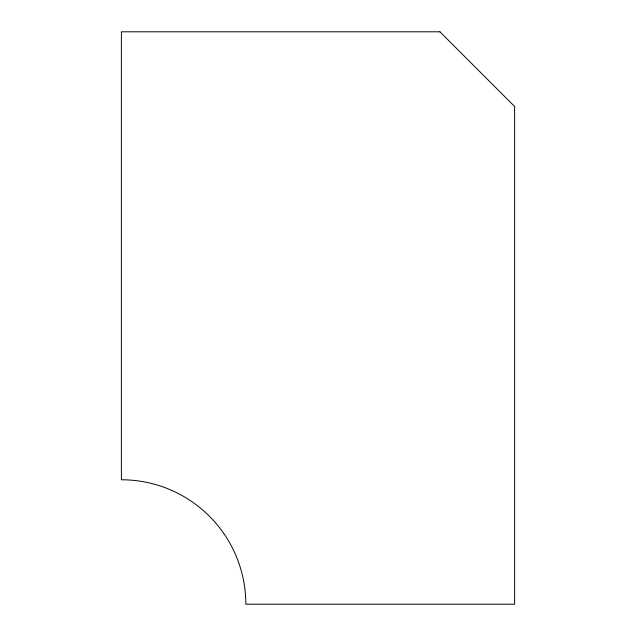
<?xml version="1.0" encoding="UTF-8"?>
<svg xmlns="http://www.w3.org/2000/svg" width="636" height="636" viewBox="0 0 636 636"><rect width="100%" height="100%" fill="white"/><g stroke="black" fill="none" stroke-linecap="round" stroke-linejoin="round"><path stroke-width="0.95" d="M439.945 31.8L121.397 31.8L121.397 479.767A124.433 124.433 0 0 1 245.83 604.2L514.603 604.2L514.603 106.458L439.945 31.8"/></g></svg>
